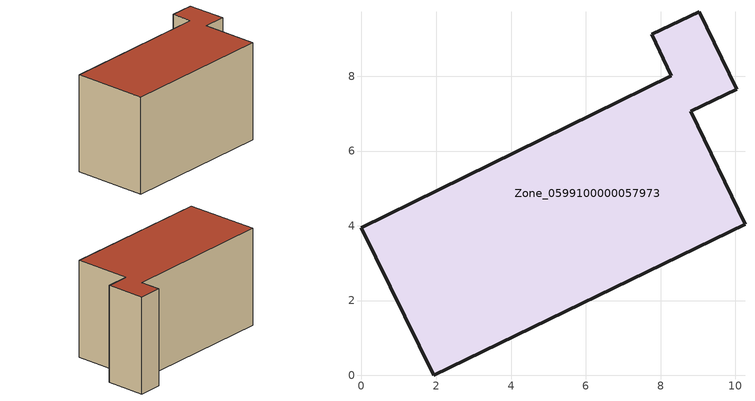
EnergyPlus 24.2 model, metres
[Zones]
Zone_0599100000057973
 floor ground (C_G): 8.29,8.02 7.77,9.12 9.04,9.73 10.04,7.66 8.81,7.06 10.26,4.04 1.93,0 0,3.95 z0
 wall outside (C_F): 1.93,0 10.26,4.04 8.81,7.06 10.04,7.66 9.04,9.73 7.77,9.12 8.29,8.02 0,3.95 1.93,0 z0:5.76
 roof outside (C_R): 8.29,8.02 0,3.95 1.93,0 10.26,4.04 8.81,7.06 10.04,7.66 9.04,9.73 7.77,9.12 z5.76
[BUILDING]
Pand.0599100000057973: North Axis=0; Terrain=City; Loads Convergence Tolerance Value=0.04; Temperature Convergence Tolerance Value=0.4; Solar Distribution=FullExterior; Maximum Number of Warmup Days=25; Minimum Number of Warmup Days=1
[Site:Location]
Rotterdam.The.Hague.AP_ZH_NLD Design_Conditions: Latitude=51.96; Longitude=4.45; Time Zone=1; Elevation=-4.5
[SITE:GROUNDTEMPERATURE:BUILDINGSURFACE]
18, 18, 18, 18, 18, 18, 18, 18, 18, 18, 18, 18
[MATERIAL] Thermal Absorptance=0.9; Solar Absorptance=0.7; Visible Absorptance=0.7
Name | Roughness | Thickness | Conductivity | Density | Specific Heat
G.TI.1946-1964 | MediumSmooth | 0.15 | 1 | 540 | 1210
F.TI.1946-1964 | Rough | 0.3 | 0.857143 | 1920 | 840
R.TI.1946-1964 | MediumRough | 0.2 | 0.277778 | 1500 | 1000
[CONSTRUCTION]
C_G: G.TI.1946-1964
C_F: F.TI.1946-1964
C_R: R.TI.1946-1964
[ZONE]
Zone_0599100000057973: Type=1; Multiplier=1; Ceiling Height=Autocalculate; Volume=Autocalculate; Floor Area=autocalculate; Part of Total Floor Area=Yes
[ZONEINFILTRATION:DESIGNFLOWRATE]
Infil_Zone_0599100000057973: Zone or ZoneList or Space or SpaceList=Zone_0599100000057973; Schedule=AlwaysOn; Design Flow Rate Calculation Method=Flow/Area; Flow Rate per Floor Area=0.003; Constant Term Coefficient=1; Temperature Term Coefficient=0; Velocity Term Coefficient=0; Velocity Squared Term Coefficient=0
[HVACTEMPLATE:ZONE:IDEALLOADSAIRSYSTEM]
Zone_0599100000057973: Maximum Heating Supply Air Temperature=50; Minimum Cooling Supply Air Temperature=13; Maximum Heating Supply Air Humidity Ratio=0.0156; Minimum Cooling Supply Air Humidity Ratio=0.0077; Heating Limit=NoLimit; Cooling Limit=NoLimit; Dehumidification Control Type=ConstantSensibleHeatRatio; Cooling Sensible Heat Ratio=0.7; Dehumidification Setpoint=60; Humidification Control Type=None; Humidification Setpoint=30; Outdoor Air Method=None; Outdoor Air Flow Rate per Person=0.00944; Outdoor Air Flow Rate per Zone Floor Area=0; Outdoor Air Flow Rate per Zone=0; Demand Controlled Ventilation Type=None; Outdoor Air Economizer Type=NoEconomizer; Heat Recovery Type=None; Sensible Heat Recovery Effectiveness=0.7; Latent Heat Recovery Effectiveness=0.65
[ZONECONTROL:THERMOSTAT]
ThermostatControl_Zone_0599100000057973: Zone or ZoneList=Zone_0599100000057973; Control Type Schedule=DualSetpointControlType; Control 1=Thermostat_Zone_0599100000057973; Temperature Difference Between Cutout And Setpoint=0
[THERMOSTATSETPOINT:DUALSETPOINT]
Thermostat_Zone_0599100000057973: Heating Setpoint Temperature Schedule=HeatingSetpoint_Zone_0599100000057973; Cooling Setpoint Temperature Schedule=CoolingSetpoint_Zone_0599100000057973
[SCHEDULE:COMPACT]
HeatingSetpoint_Zone_0599100000057973: Through: 12/31, For: AllDays, Until: 24:00, 21
CoolingSetpoint_Zone_0599100000057973: Through: 12/31, For: AllDays, Until: 24:00, 24
DualSetpointControlType: Through: 12/31, For: AllDays, Until: 24:00, 4
AlwaysOn: Through: 12/31, For: AllDays, Until: 24:00, 1
